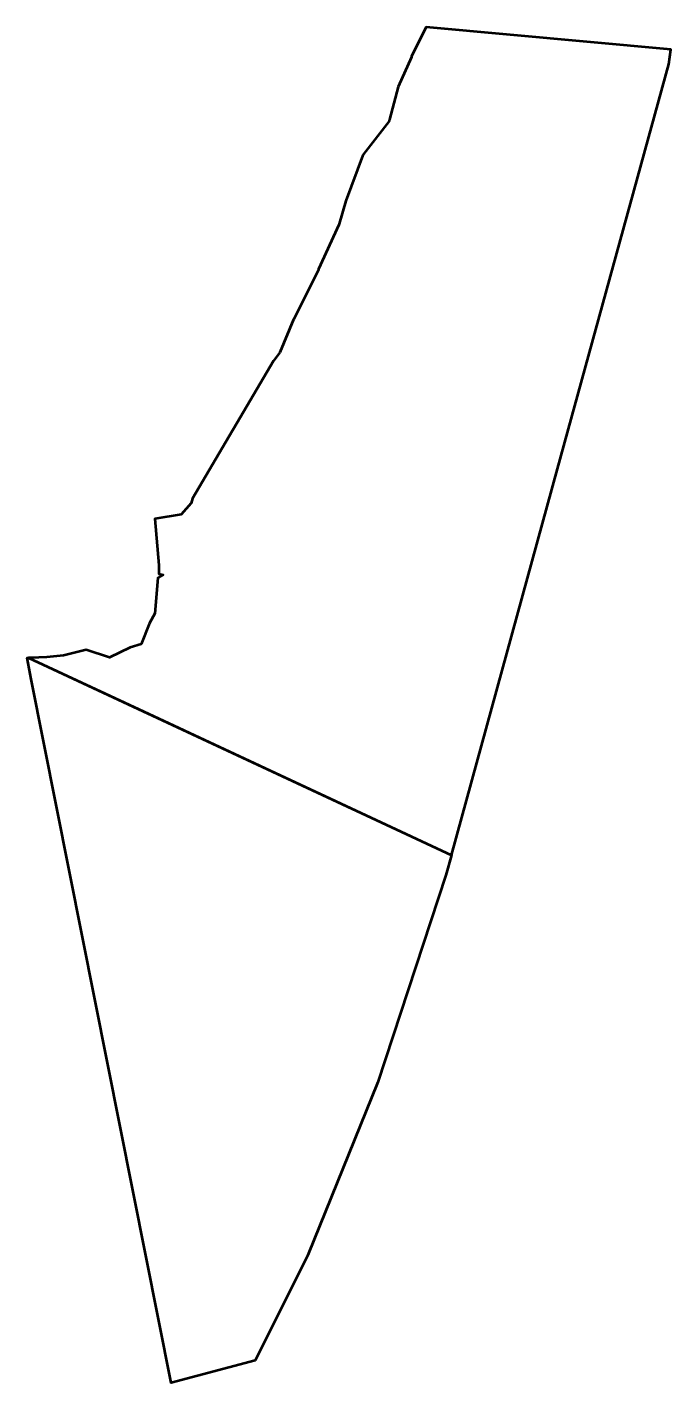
# Model space of a CAD drawing. Header units: metres. Extents: x 808319 to 808369, y 9157279 to 9157383.
import ezdxf

# ---------------------------------------------------------------- set-up
doc = ezdxf.new("R2010")
doc.units = ezdxf.units.M
doc.header["$MEASUREMENT"] = 0
doc.layers.add('2876-21078', color=1, linetype='Continuous')

msp = doc.modelspace()

# ---------------------------------------------------------------- linework, layer by layer
at = {"layer": '2876-21078', "color": 254, "lineweight": 53, "true_color": 0xcccccc}
for points in [[(808351.95, 9157319.2), (808360.1, 9157348.85), (808368.62, 9157379.89), (808368.79, 9157381.03), (808350.01, 9157382.74), (808348.9, 9157380.5), (808348.88, 9157380.43), (808347.87, 9157378.15), (808347.2, 9157375.64), (808347.19, 9157375.59), (808347.17, 9157375.52), (808345.2, 9157373), (808345.16, 9157372.92), (808343.86, 9157369.42), (808343.34, 9157367.65), (808343.31, 9157367.58), (808341.75, 9157364.17), (808341.75, 9157364.12), (808339.86, 9157360.34), (808339.85, 9157360.31), (808338.8, 9157357.76), (808338.31, 9157357.12), (808332.1, 9157346.57), (808332, 9157346.2), (808331.22, 9157345.33), (808329.19, 9157345.01), (808329.5, 9157341.45), (808329.52, 9157340.79), (808329.84, 9157340.71), (808329.44, 9157340.47), (808329.2, 9157337.73), (808328.79, 9157337), (808328.16, 9157335.39), (808327.3, 9157335.13), (808325.72, 9157334.37), (808323.93, 9157334.96), (808322.2, 9157334.53), (808320.91, 9157334.38), (808319.7, 9157334.34), (808319.51, 9157334.34), (808328.37, 9157330.21)], [(808351.95, 9157319.2), (808351.53, 9157317.65), (808346.32, 9157301.78), (808340.94, 9157288.49), (808336.91, 9157280.42), (808330.46, 9157278.7), (808319.72, 9157332.7), (808319.41, 9157334.35), (808319.51, 9157334.34), (808321, 9157333.64)]]:
    msp.add_lwpolyline(points, close=True, dxfattribs=at)

doc.saveas('drawing.dxf')
